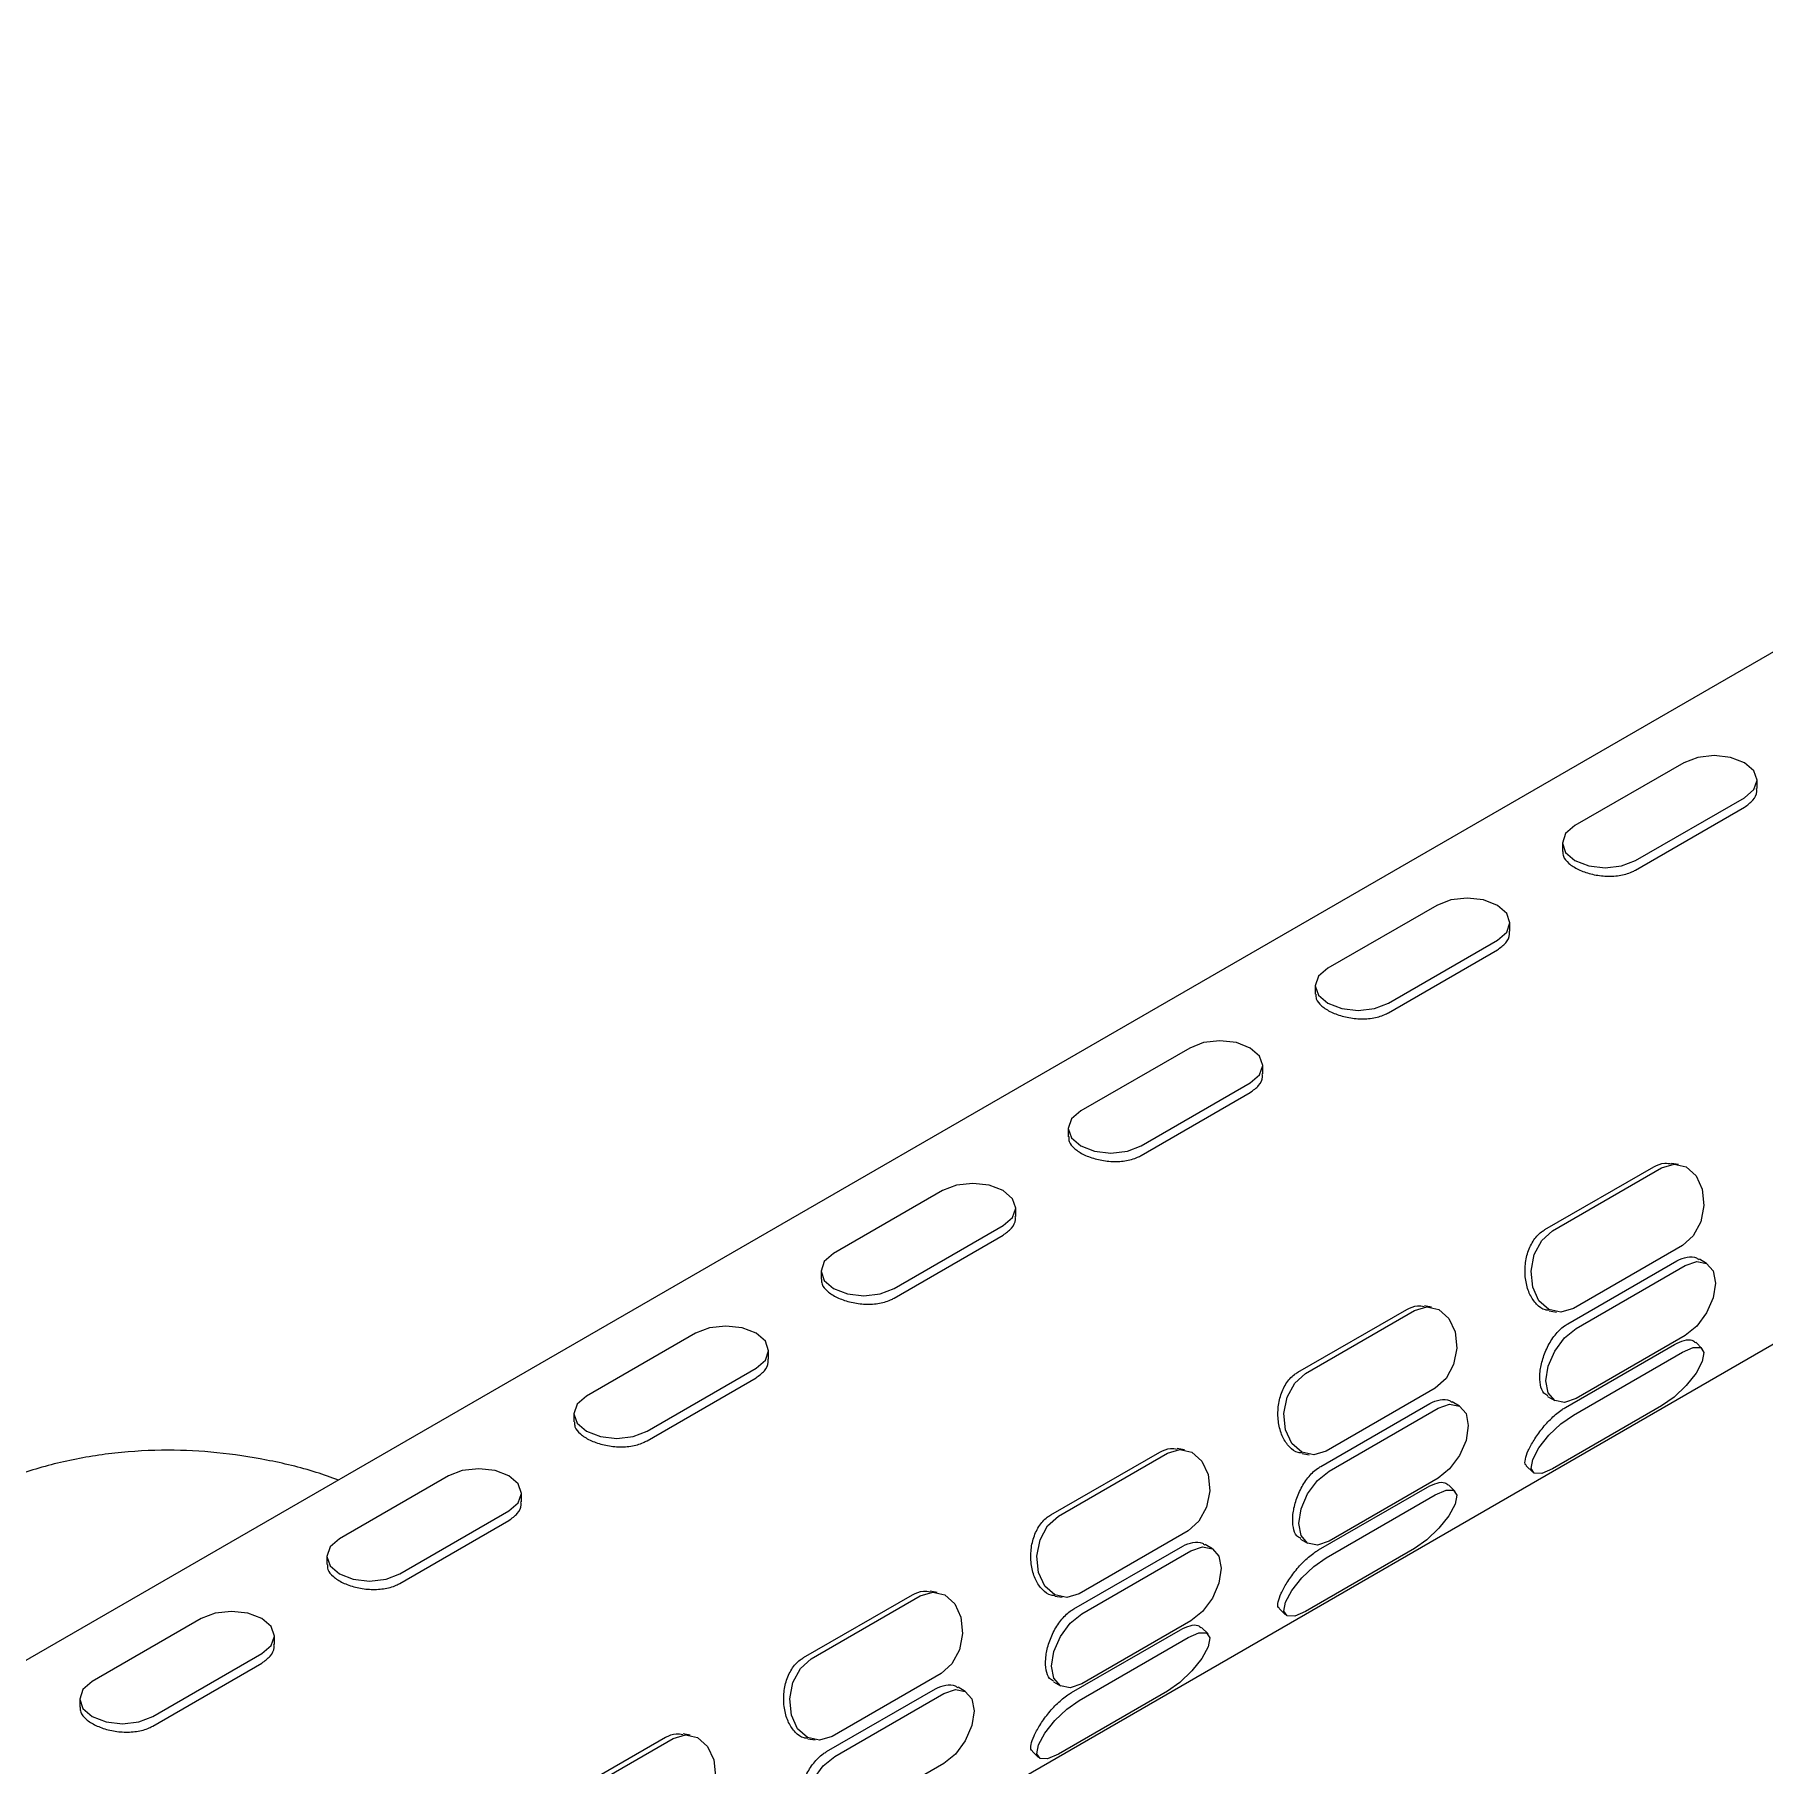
# Model space of a CAD drawing. Extents: x 97 to 1049, y 29 to 427.
# Drawn here: x 292.87 to 305.49, y 197.33 to 209.96 of the extents above; entities that cross this region are included whole.
import ezdxf

# ---------------------------------------------------------------- set-up
doc = ezdxf.new("R2010")
doc.units = 0
doc.header["$LTSCALE"] = 23.1
doc.header["$MEASUREMENT"] = 0
doc.layers.get('0').update_dxf_attribs({"linetype": 'CONTINUOUS'})

msp = doc.modelspace()

# ---------------------------------------------------------------- linework, layer by layer
at = {"color": 7, "linetype": 'Continuous', "lineweight": 25}
for p, q in [((313.35397, 209.96003), (270.48563, 185.21266)), ((272.67295, 181.42369), (315.5413, 206.17107)), ((304.90169, 204.64714), (304.1062, 204.18791)), ((305.43517, 204.45936), (305.43517, 204.51957)), ((304.54814, 203.93278), (305.34364, 204.39201)), ((304.54814, 203.86343), (305.34364, 204.32265)), ((304.01467, 204.06034), (304.01467, 204.00013)), ((303.09857, 203.60622), (302.30308, 203.14699)), ((303.63204, 203.41844), (303.63204, 203.47865)), ((302.74502, 202.89186), (303.54051, 203.35109)), ((302.74502, 202.82251), (303.54051, 203.28173)), ((302.21155, 203.01942), (302.21155, 202.95921)), ((301.29545, 202.5653), (300.49995, 202.10607)), ((301.82892, 202.37752), (301.82892, 202.43773)), ((300.9419, 201.85094), (301.73739, 202.31017)), ((300.9419, 201.78158), (301.73739, 202.24081)), ((300.40843, 201.9785), (300.40843, 201.91829)), ((303.88708, 201.23977), (304.68257, 201.699)), ((304.86305, 201.71545), (304.81075, 201.72366)), ((303.94351, 201.23091), (304.73901, 201.69014)), ((299.49233, 201.52438), (298.69683, 201.06515)), ((300.0258, 201.3366), (300.0258, 201.39681)), ((299.13877, 200.81002), (299.93427, 201.26925)), ((299.13877, 200.74066), (299.93427, 201.19989)), ((304.89016, 201.12332), (304.09467, 200.66409)), ((298.6053, 200.93758), (298.6053, 200.87737)), ((304.05498, 200.55359), (304.85047, 201.01282)), ((304.11504, 200.51892), (304.91053, 200.97815)), ((305.06677, 200.99362), (305.01463, 201.02372)), ((303.05993, 200.67453), (303.00763, 200.68274)), ((302.08395, 200.19885), (302.87945, 200.65808)), ((302.14039, 200.18999), (302.93589, 200.64922)), ((303.91833, 200.64699), (303.97062, 200.63878)), ((297.68921, 200.48346), (296.89371, 200.02423)), ((304.91053, 200.46781), (304.11504, 200.00858)), ((298.22268, 200.29568), (298.22268, 200.35589)), ((304.03823, 199.94322), (304.83372, 200.40245)), ((304.09467, 199.88692), (304.89016, 200.34615)), ((305.03529, 200.37124), (304.98809, 200.41833)), ((297.33565, 199.7691), (298.13115, 200.22833)), ((297.33565, 199.69974), (298.13115, 200.15897)), ((303.08704, 200.0824), (302.29154, 199.62317)), ((302.25186, 199.51267), (303.04735, 199.9719)), ((302.31192, 199.478), (303.10741, 199.93723)), ((303.26365, 199.9527), (303.21151, 199.9828)), ((303.90666, 200.02321), (303.9588, 199.99311)), ((304.73901, 199.95385), (303.94351, 199.49462)), ((296.80218, 199.89666), (296.80218, 199.83645)), ((300.28083, 199.15793), (301.07633, 199.61716)), ((300.33727, 199.14907), (301.13276, 199.6083)), ((301.25681, 199.63361), (301.20451, 199.64182)), ((302.11521, 199.60607), (302.1675, 199.59786)), ((295.88608, 199.44253), (295.09059, 198.98331)), ((303.10741, 199.42689), (302.31192, 198.96766)), ((303.75118, 199.51662), (303.79839, 199.46953)), ((296.41955, 199.25476), (296.41955, 199.31497)), ((302.23511, 198.9023), (303.0306, 199.36153)), ((302.29154, 198.846), (303.08704, 199.30523)), ((303.23217, 199.33032), (303.18496, 199.37741)), ((295.53253, 198.72818), (296.32802, 199.18741)), ((295.53253, 198.65882), (296.32802, 199.11805)), ((301.28392, 199.04148), (300.48842, 198.58225)), ((300.44873, 198.47175), (301.24423, 198.93098)), ((301.46053, 198.91178), (301.40838, 198.94188)), ((302.10354, 198.98229), (302.15568, 198.95219)), ((294.99906, 198.85574), (294.99906, 198.79553)), ((300.50879, 198.43708), (301.30429, 198.8963)), ((302.93589, 198.91293), (302.14039, 198.4537)), ((298.47771, 198.11701), (299.2732, 198.57624)), ((298.53415, 198.10815), (299.32964, 198.56738)), ((299.45368, 198.59269), (299.40139, 198.6009)), ((300.31208, 198.56515), (300.36438, 198.55694)), ((301.94806, 198.4757), (301.99526, 198.42861)), ((294.08296, 198.40161), (293.28747, 197.94238)), ((300.43198, 197.86138), (301.22748, 198.32061)), ((301.30429, 198.38597), (300.50879, 197.92674)), ((301.42904, 198.2894), (301.38184, 198.33649)), ((294.61643, 198.21384), (294.61643, 198.27405)), ((300.48842, 197.80508), (301.28392, 198.26431)), ((293.72941, 197.68726), (294.5249, 198.14649)), ((293.72941, 197.6179), (294.5249, 198.07713)), ((299.48079, 198.00056), (298.6853, 197.54133)), ((300.30041, 197.94137), (300.35256, 197.91127)), ((293.19594, 197.81482), (293.19594, 197.75461)), ((298.64561, 197.43083), (299.44111, 197.89006)), ((298.70567, 197.39615), (299.50117, 197.85538)), ((299.6574, 197.87086), (299.60526, 197.90096)), ((301.13276, 197.87201), (300.33727, 197.41278)), ((296.67459, 197.07609), (297.47008, 197.53532)), ((296.73102, 197.06723), (297.52652, 197.52646)), ((297.65056, 197.55177), (297.59827, 197.55998)), ((298.50896, 197.52423), (298.56126, 197.51602)), ((300.14494, 197.43478), (300.19214, 197.38769)), ((299.50117, 197.34505), (298.70567, 196.88582))]:
    msp.add_line(p, q, dxfattribs=at)
at = {"color": 7, "linetype": 'Continuous', "lineweight": 25, "flags": 128}
for points in [[(305.34364, 204.39201), (305.41138, 204.45054), (305.43517, 204.51957), (305.41138, 204.58861), (305.34364, 204.64714), (305.24225, 204.68624), (305.12267, 204.69998), (305.00308, 204.68624), (304.90169, 204.64714)], [(304.1062, 204.18791), (304.03846, 204.12938), (304.01467, 204.06034), (304.03846, 203.99131), (304.1062, 203.93278), (304.20758, 203.89367), (304.32717, 203.87994), (304.44676, 203.89367), (304.54814, 203.93278)], [(303.54051, 203.35109), (303.60826, 203.40962), (303.63204, 203.47865), (303.60826, 203.54769), (303.54051, 203.60622), (303.43913, 203.64532), (303.31954, 203.65905), (303.19995, 203.64532), (303.09857, 203.60622)], [(302.30308, 203.14699), (302.23534, 203.08846), (302.21155, 203.01942), (302.23534, 202.95039), (302.30308, 202.89186), (302.40446, 202.85275), (302.52405, 202.83902), (302.64364, 202.85275), (302.74502, 202.89186)], [(301.73739, 202.31017), (301.80513, 202.3687), (301.82892, 202.43773), (301.80513, 202.50677), (301.73739, 202.5653), (301.63601, 202.6044), (301.51642, 202.61813), (301.39683, 202.6044), (301.29545, 202.5653)], [(300.49995, 202.10607), (300.43221, 202.04754), (300.40843, 201.9785), (300.43221, 201.90947), (300.49995, 201.85094), (300.60134, 201.81183), (300.72093, 201.7981), (300.84051, 201.81183), (300.9419, 201.85094)], [(304.73901, 201.69014), (304.82932, 201.71738), (304.91739, 201.69733), (304.98981, 201.63304), (305.03556, 201.5343), (305.04766, 201.41613), (305.02428, 201.29653), (304.96897, 201.19371), (304.89016, 201.12332)], [(299.93427, 201.26925), (300.00201, 201.32777), (300.0258, 201.39681), (300.00201, 201.46585), (299.93427, 201.52438), (299.83289, 201.56348), (299.7133, 201.57721), (299.59371, 201.56348), (299.49233, 201.52438)], [(304.09467, 200.66409), (304.00435, 200.63685), (303.91628, 200.6569), (303.84386, 200.72119), (303.79812, 200.81994), (303.78602, 200.9381), (303.8094, 201.0577), (303.8647, 201.16052), (303.94351, 201.23091)], [(298.69683, 201.06515), (298.62909, 201.00662), (298.6053, 200.93758), (298.62909, 200.86855), (298.69683, 200.81002), (298.79821, 200.77091), (298.9178, 200.75718), (299.03739, 200.77091), (299.13877, 200.81002)], [(304.91053, 200.97815), (304.9951, 201.00754), (305.06678, 200.99361), (305.11468, 200.93848), (305.1315, 200.85054), (305.11468, 200.74318), (305.06678, 200.63275), (304.9951, 200.53605), (304.91053, 200.46781)], [(302.93589, 200.64922), (303.0262, 200.67646), (303.11427, 200.65641), (303.18669, 200.59212), (303.23243, 200.49337), (303.24453, 200.37521), (303.22115, 200.25561), (303.16585, 200.15279), (303.08704, 200.0824)], [(298.13115, 200.22833), (298.19889, 200.28685), (298.22268, 200.35589), (298.19889, 200.42493), (298.13115, 200.48346), (298.02976, 200.52256), (297.91018, 200.53629), (297.79059, 200.52256), (297.68921, 200.48346)], [(304.11504, 200.00858), (304.03048, 199.97918), (303.95879, 199.99311), (303.91089, 200.04824), (303.89407, 200.13618), (303.91089, 200.24354), (303.95879, 200.35398), (304.03048, 200.45068), (304.11504, 200.51892)], [(304.89016, 200.34615), (304.96897, 200.38004), (305.02428, 200.3789), (305.04766, 200.34292), (305.03556, 200.27756), (304.98981, 200.19279), (304.91739, 200.1015), (304.82932, 200.0176), (304.73901, 199.95385)], [(302.29154, 199.62317), (302.20123, 199.59593), (302.11316, 199.61598), (302.04074, 199.68027), (301.995, 199.77902), (301.98289, 199.89718), (302.00628, 200.01678), (302.06158, 200.1196), (302.14039, 200.18999)], [(296.89371, 200.02423), (296.82597, 199.9657), (296.80218, 199.89666), (296.82597, 199.82762), (296.89371, 199.7691), (296.99509, 199.72999), (297.11468, 199.71626), (297.23427, 199.72999), (297.33565, 199.7691)], [(303.10741, 199.93723), (303.19197, 199.96662), (303.26366, 199.95269), (303.31156, 199.89756), (303.32838, 199.80962), (303.31156, 199.70226), (303.26366, 199.59183), (303.19197, 199.49513), (303.10741, 199.42689)], [(303.94351, 199.49462), (303.8647, 199.46074), (303.8094, 199.46187), (303.78602, 199.49785), (303.79812, 199.56321), (303.84386, 199.64798), (303.91628, 199.73927), (304.00435, 199.82318), (304.09467, 199.88692)], [(301.13276, 199.6083), (301.22308, 199.63554), (301.31115, 199.61549), (301.38357, 199.5512), (301.42931, 199.45245), (301.44141, 199.33429), (301.41803, 199.21469), (301.36273, 199.11187), (301.28392, 199.04148)], [(296.32802, 199.18741), (296.39577, 199.24593), (296.41955, 199.31497), (296.39577, 199.38401), (296.32802, 199.44253), (296.22664, 199.48164), (296.10705, 199.49537), (295.98747, 199.48164), (295.88608, 199.44253)], [(302.31192, 198.96766), (302.22735, 198.93826), (302.15567, 198.95219), (302.10777, 199.00732), (302.09094, 199.09526), (302.10777, 199.20262), (302.15567, 199.31306), (302.22735, 199.40976), (302.31192, 199.478)], [(303.08704, 199.30523), (303.16585, 199.33912), (303.22115, 199.33798), (303.24453, 199.302), (303.23243, 199.23664), (303.18669, 199.15187), (303.11427, 199.06058), (303.0262, 198.97668), (302.93589, 198.91293)], [(300.48842, 198.58225), (300.39811, 198.55501), (300.31004, 198.57506), (300.23762, 198.63935), (300.19187, 198.7381), (300.17977, 198.85626), (300.20315, 198.97586), (300.25846, 199.07868), (300.33727, 199.14907)], [(295.09059, 198.98331), (295.02285, 198.92478), (294.99906, 198.85574), (295.02285, 198.7867), (295.09059, 198.72818), (295.19197, 198.68907), (295.31156, 198.67534), (295.43115, 198.68907), (295.53253, 198.72818)], [(301.30429, 198.8963), (301.38885, 198.9257), (301.46054, 198.91177), (301.50844, 198.85664), (301.52526, 198.7687), (301.50844, 198.66134), (301.46054, 198.55091), (301.38885, 198.45421), (301.30429, 198.38597)], [(302.14039, 198.4537), (302.06158, 198.41981), (302.00628, 198.42095), (301.98289, 198.45693), (301.995, 198.52229), (302.04074, 198.60706), (302.11316, 198.69835), (302.20123, 198.78225), (302.29154, 198.846)], [(299.32964, 198.56738), (299.41996, 198.59462), (299.50803, 198.57457), (299.58045, 198.51028), (299.62619, 198.41153), (299.63829, 198.29337), (299.61491, 198.17377), (299.5596, 198.07095), (299.48079, 198.00056)], [(294.5249, 198.14649), (294.59264, 198.20501), (294.61643, 198.27405), (294.59264, 198.34309), (294.5249, 198.40161), (294.42352, 198.44072), (294.30393, 198.45445), (294.18434, 198.44072), (294.08296, 198.40161)], [(300.50879, 197.92674), (300.42423, 197.89734), (300.35254, 197.91127), (300.30464, 197.9664), (300.28782, 198.05434), (300.30464, 198.1617), (300.35254, 198.27214), (300.42423, 198.36884), (300.50879, 198.43708)], [(301.28392, 198.26431), (301.36273, 198.2982), (301.41803, 198.29706), (301.44141, 198.26108), (301.42931, 198.19572), (301.38357, 198.11095), (301.31115, 198.01966), (301.22308, 197.93576), (301.13276, 197.87201)], [(298.6853, 197.54133), (298.59498, 197.51409), (298.50691, 197.53414), (298.43449, 197.59843), (298.38875, 197.69718), (298.37665, 197.81534), (298.40003, 197.93494), (298.45534, 198.03776), (298.53415, 198.10815)], [(293.28747, 197.94238), (293.21972, 197.88386), (293.19594, 197.81482), (293.21972, 197.74578), (293.28747, 197.68726), (293.38885, 197.64815), (293.50844, 197.63442), (293.62802, 197.64815), (293.72941, 197.68726)], [(299.50117, 197.85538), (299.58573, 197.88478), (299.65742, 197.87085), (299.70532, 197.81572), (299.72214, 197.72778), (299.70532, 197.62042), (299.65742, 197.50998), (299.58573, 197.41329), (299.50117, 197.34505)], [(300.33727, 197.41278), (300.25846, 197.37889), (300.20315, 197.38003), (300.17977, 197.41601), (300.19187, 197.48137), (300.23762, 197.56614), (300.31004, 197.65743), (300.39811, 197.74133), (300.48842, 197.80508)], [(297.52652, 197.52646), (297.61683, 197.5537), (297.7049, 197.53365), (297.77732, 197.46936), (297.82307, 197.37061), (297.83517, 197.25245), (297.81179, 197.13285), (297.75648, 197.03003), (297.67767, 196.95964)], [(298.70567, 196.88582), (298.62111, 196.85642), (298.54942, 196.87035), (298.50152, 196.92548), (298.4847, 197.01342), (298.50152, 197.12078), (298.54942, 197.23122), (298.62111, 197.32791), (298.70567, 197.39615)]]:
    msp.add_lwpolyline(points, dxfattribs=at)
at = {"color": 7, "linetype": 'Continuous', "lineweight": 25}
for points, knots in [([(305.34364, 204.32265), (305.36547, 204.33871), (305.40914, 204.37081), (305.43642, 204.42211), (305.43226, 204.45167), (305.43119, 204.45924)], [0, 0, 0, 0, 0.42667208, 0.85323816, 1, 1, 1, 1]), ([(304.01864, 204.00026), (304.01855, 203.98827), (304.01832, 203.95798), (304.05803, 203.91153), (304.12796, 203.86627), (304.2211, 203.83309), (304.3257, 203.81642), (304.43075, 203.82033), (304.50488, 203.84041), (304.53936, 203.85875), (304.54814, 203.86343)], [0, 0, 0, 0, 0.09413022, 0.23776364, 0.38041051, 0.52202788, 0.66414593, 0.80752788, 0.95099024, 1, 1, 1, 1]), ([(303.54051, 203.28173), (303.56235, 203.29779), (303.60602, 203.32989), (303.63329, 203.38119), (303.62913, 203.41075), (303.62807, 203.41832)], [0, 0, 0, 0, 0.42667208, 0.85323816, 1, 1, 1, 1]), ([(302.21552, 202.95934), (302.21543, 202.94735), (302.2152, 202.91706), (302.25491, 202.87061), (302.32484, 202.82535), (302.41798, 202.79217), (302.52257, 202.7755), (302.62763, 202.77941), (302.70176, 202.79949), (302.73624, 202.81783), (302.74502, 202.82251)], [0, 0, 0, 0, 0.094130222, 0.23776364, 0.380410515, 0.522027885, 0.664145929, 0.807527883, 0.950990236, 1, 1, 1, 1]), ([(301.73739, 202.24081), (301.75923, 202.25687), (301.8029, 202.28897), (301.83017, 202.34027), (301.82601, 202.36983), (301.82495, 202.3774)], [0, 0, 0, 0, 0.42667208, 0.85323816, 1, 1, 1, 1]), ([(300.4124, 201.91841), (300.41231, 201.90643), (300.41208, 201.87614), (300.45178, 201.82969), (300.52172, 201.78443), (300.61485, 201.75125), (300.71945, 201.73458), (300.8245, 201.73849), (300.89864, 201.75857), (300.93312, 201.77691), (300.9419, 201.78158)], [0, 0, 0, 0, 0.094130222, 0.23776364, 0.380410515, 0.522027885, 0.664145929, 0.807527883, 0.950990236, 1, 1, 1, 1]), ([(304.68257, 201.699), (304.70852, 201.71126), (304.75023, 201.73097), (304.79377, 201.72267), (304.81022, 201.71953)], [0, 0, 0, 0, 0.62206844, 1, 1, 1, 1]), ([(299.93427, 201.19989), (299.95611, 201.21595), (299.99977, 201.24805), (300.02705, 201.29935), (300.02289, 201.32891), (300.02183, 201.33648)], [0, 0, 0, 0, 0.42667208, 0.85323816, 1, 1, 1, 1]), ([(303.91887, 200.65112), (303.90925, 200.65157), (303.87498, 200.65317), (303.82463, 200.69179), (303.77509, 200.76217), (303.74569, 200.85669), (303.73884, 200.96152), (303.75603, 201.06613), (303.79728, 201.15842), (303.846, 201.21372), (303.87874, 201.23449), (303.88708, 201.23977)], [0, 0, 0, 0, 0.05046915, 0.17994372, 0.30997067, 0.43910454, 0.56730642, 0.69596155, 0.82576086, 0.95563296, 1, 1, 1, 1]), ([(304.85047, 201.01282), (304.8753, 201.0237), (304.92494, 201.04546), (304.983, 201.04343), (305.00652, 201.02504), (305.01254, 201.02034)], [0, 0, 0, 0, 0.42671644, 0.85332688, 1, 1, 1, 1]), ([(298.60928, 200.87749), (298.60918, 200.86551), (298.60895, 200.83522), (298.64866, 200.78876), (298.7186, 200.74351), (298.81173, 200.71033), (298.91633, 200.69366), (299.02138, 200.69757), (299.09552, 200.71765), (299.12999, 200.73599), (299.13877, 200.74066)], [0, 0, 0, 0, 0.094130222, 0.23776364, 0.380410515, 0.522027885, 0.664145929, 0.807527883, 0.950990236, 1, 1, 1, 1]), ([(302.87945, 200.65808), (302.9054, 200.67034), (302.94711, 200.69005), (302.99064, 200.68175), (303.0071, 200.67861)], [0, 0, 0, 0, 0.62206844, 1, 1, 1, 1]), ([(303.90875, 200.02659), (303.89832, 200.03251), (303.87197, 200.04745), (303.85158, 200.10508), (303.84735, 200.18829), (303.86518, 200.28553), (303.90305, 200.38446), (303.95896, 200.47348), (304.01341, 200.52764), (304.04654, 200.54832), (304.05498, 200.55359)], [0, 0, 0, 0, 0.0941616, 0.23779004, 0.38043197, 0.52204444, 0.66415756, 0.80753455, 0.95099193, 1, 1, 1, 1]), ([(304.83372, 200.40245), (304.85777, 200.41407), (304.90585, 200.43729), (304.96022, 200.43948), (304.97812, 200.42267), (304.98557, 200.41568)], [0, 0, 0, 0, 0.368709415, 0.737327234, 1, 1, 1, 1]), ([(298.13115, 200.15897), (298.15298, 200.17503), (298.19665, 200.20713), (298.22393, 200.25843), (298.21977, 200.28799), (298.2187, 200.29556)], [0, 0, 0, 0, 0.42667208, 0.85323816, 1, 1, 1, 1]), ([(302.11574, 199.6102), (302.10613, 199.61065), (302.07186, 199.61225), (302.0215, 199.65087), (301.97197, 199.72125), (301.94257, 199.81577), (301.93572, 199.9206), (301.95291, 200.02521), (301.99416, 200.1175), (302.04288, 200.1728), (302.07562, 200.19357), (302.08395, 200.19885)], [0, 0, 0, 0, 0.05046915, 0.17994372, 0.30997067, 0.43910454, 0.56730642, 0.69596155, 0.82576086, 0.95563296, 1, 1, 1, 1]), ([(303.04735, 199.9719), (303.07217, 199.98278), (303.12181, 200.00454), (303.17988, 200.00251), (303.2034, 199.98412), (303.20942, 199.97942)], [0, 0, 0, 0, 0.42671644, 0.85332688, 1, 1, 1, 1]), ([(303.7537, 199.51927), (303.75095, 199.52052), (303.73877, 199.52607), (303.7417, 199.56206), (303.76235, 199.62433), (303.80528, 199.70351), (303.86443, 199.78788), (303.93566, 199.86713), (303.99614, 199.91759), (304.02969, 199.93802), (304.03823, 199.94322)], [0, 0, 0, 0, 0.04406622, 0.19563772, 0.34616814, 0.49561217, 0.64558454, 0.79689068, 0.94828165, 1, 1, 1, 1]), ([(296.80615, 199.83657), (296.80606, 199.82459), (296.80583, 199.7943), (296.84554, 199.74784), (296.91547, 199.70259), (297.00861, 199.66941), (297.11321, 199.65274), (297.21826, 199.65665), (297.29239, 199.67673), (297.32687, 199.69507), (297.33565, 199.69974)], [0, 0, 0, 0, 0.09413022, 0.23776364, 0.38041051, 0.52202788, 0.66414593, 0.80752788, 0.95099024, 1, 1, 1, 1]), ([(295.08388, 199.41293), (295.03025, 199.4322), (294.8584, 199.49395), (294.56223, 199.56244), (294.20105, 199.61789), (293.83104, 199.63653), (293.45577, 199.61658), (293.07983, 199.55362), (292.72102, 199.45082), (292.38234, 199.3108), (292.06606, 199.13628), (291.77423, 198.93005), (291.50849, 198.69487), (291.27009, 198.43331), (291.05977, 198.14758), (290.87843, 197.83931), (290.7254, 197.51005), (290.60588, 197.1596), (290.53655, 196.91285), (290.51629, 196.78133), (290.51541, 196.77561)], [0, 0, 0, 0, 0.028220029, 0.090432286, 0.151056248, 0.210274407, 0.274853866, 0.337859161, 0.399380656, 0.459710908, 0.519146728, 0.577983644, 0.636447767, 0.69483492, 0.753467302, 0.812679403, 0.872813475, 0.934202901, 0.997137244, 1, 1, 1, 1]), ([(301.07633, 199.61716), (301.10228, 199.62942), (301.14399, 199.64913), (301.18752, 199.64083), (301.20397, 199.63769)], [0, 0, 0, 0, 0.62206844, 1, 1, 1, 1]), ([(302.10563, 198.98567), (302.09519, 198.99159), (302.06885, 199.00653), (302.04846, 199.06416), (302.04423, 199.14736), (302.06206, 199.24461), (302.09992, 199.34354), (302.15584, 199.43256), (302.21029, 199.48672), (302.24342, 199.5074), (302.25186, 199.51267)], [0, 0, 0, 0, 0.0941616, 0.23779004, 0.38043197, 0.52204444, 0.66415756, 0.80753455, 0.95099193, 1, 1, 1, 1]), ([(303.0306, 199.36153), (303.05464, 199.37315), (303.10272, 199.39637), (303.1571, 199.39856), (303.175, 199.38175), (303.18245, 199.37476)], [0, 0, 0, 0, 0.36870942, 0.73732723, 1, 1, 1, 1]), ([(296.32802, 199.11805), (296.34986, 199.13411), (296.39353, 199.16621), (296.42081, 199.21751), (296.41665, 199.24707), (296.41558, 199.25464)], [0, 0, 0, 0, 0.42667208, 0.85323816, 1, 1, 1, 1]), ([(300.31262, 198.56928), (300.30301, 198.56973), (300.26873, 198.57133), (300.21838, 198.60995), (300.16884, 198.68033), (300.13945, 198.77485), (300.13259, 198.87968), (300.14979, 198.98429), (300.19104, 199.07658), (300.23976, 199.13188), (300.2725, 199.15264), (300.28083, 199.15793)], [0, 0, 0, 0, 0.05046915, 0.17994372, 0.30997067, 0.43910454, 0.56730642, 0.69596155, 0.82576086, 0.95563296, 1, 1, 1, 1]), ([(301.24423, 198.93098), (301.26905, 198.94186), (301.31869, 198.96362), (301.37675, 198.96159), (301.40028, 198.9432), (301.40629, 198.9385)], [0, 0, 0, 0, 0.42671644, 0.85332688, 1, 1, 1, 1]), ([(295.00303, 198.79565), (295.00294, 198.78366), (295.00271, 198.75338), (295.04242, 198.70692), (295.11235, 198.66167), (295.20549, 198.62849), (295.31009, 198.61182), (295.41514, 198.61573), (295.48927, 198.63581), (295.52375, 198.65415), (295.53253, 198.65882)], [0, 0, 0, 0, 0.09413022, 0.23776364, 0.38041051, 0.52202788, 0.66414593, 0.80752788, 0.95099024, 1, 1, 1, 1]), ([(301.95057, 198.47835), (301.94783, 198.4796), (301.93565, 198.48515), (301.93858, 198.52114), (301.95923, 198.58341), (302.00216, 198.66259), (302.06131, 198.74696), (302.13254, 198.82621), (302.19302, 198.87667), (302.22657, 198.8971), (302.23511, 198.9023)], [0, 0, 0, 0, 0.04406622, 0.19563772, 0.34616814, 0.49561217, 0.64558454, 0.79689068, 0.94828165, 1, 1, 1, 1]), ([(299.2732, 198.57624), (299.29915, 198.5885), (299.34087, 198.60821), (299.3844, 198.59991), (299.40085, 198.59677)], [0, 0, 0, 0, 0.62206844, 1, 1, 1, 1]), ([(300.30251, 197.94475), (300.29207, 197.95066), (300.26572, 197.96561), (300.24534, 198.02324), (300.24111, 198.10644), (300.25894, 198.20369), (300.2968, 198.30262), (300.35272, 198.39164), (300.40717, 198.4458), (300.4403, 198.46648), (300.44873, 198.47175)], [0, 0, 0, 0, 0.0941616, 0.23779004, 0.38043197, 0.52204444, 0.66415756, 0.80753455, 0.95099193, 1, 1, 1, 1]), ([(301.22748, 198.32061), (301.25152, 198.33223), (301.2996, 198.35545), (301.35398, 198.35764), (301.37188, 198.34083), (301.37933, 198.33384)], [0, 0, 0, 0, 0.36870942, 0.73732723, 1, 1, 1, 1]), ([(294.5249, 198.07713), (294.54674, 198.09319), (294.59041, 198.12529), (294.61768, 198.17659), (294.61352, 198.20615), (294.61246, 198.21372)], [0, 0, 0, 0, 0.42667208, 0.85323816, 1, 1, 1, 1]), ([(298.5095, 197.52836), (298.49989, 197.52881), (298.46561, 197.53041), (298.41526, 197.56903), (298.36572, 197.63941), (298.33633, 197.73393), (298.32947, 197.83876), (298.34667, 197.94337), (298.38791, 198.03566), (298.43664, 198.09096), (298.46937, 198.11172), (298.47771, 198.11701)], [0, 0, 0, 0, 0.05046915, 0.17994372, 0.30997067, 0.43910454, 0.56730642, 0.69596155, 0.82576086, 0.95563296, 1, 1, 1, 1]), ([(299.44111, 197.89006), (299.46593, 197.90094), (299.51557, 197.9227), (299.57363, 197.92067), (299.59715, 197.90228), (299.60317, 197.89758)], [0, 0, 0, 0, 0.42671644, 0.85332688, 1, 1, 1, 1]), ([(300.14745, 197.43743), (300.14471, 197.43868), (300.13253, 197.44423), (300.13546, 197.48022), (300.1561, 197.54249), (300.19904, 197.62167), (300.25819, 197.70604), (300.32942, 197.78529), (300.3899, 197.83575), (300.42344, 197.85618), (300.43198, 197.86138)], [0, 0, 0, 0, 0.04406622, 0.19563772, 0.34616814, 0.49561217, 0.64558454, 0.79689068, 0.94828165, 1, 1, 1, 1]), ([(293.19991, 197.75473), (293.19982, 197.74274), (293.19959, 197.71246), (293.2393, 197.666), (293.30923, 197.62075), (293.40236, 197.58757), (293.50696, 197.5709), (293.61201, 197.57481), (293.68615, 197.59489), (293.72063, 197.61323), (293.72941, 197.6179)], [0, 0, 0, 0, 0.09413022, 0.23776364, 0.38041051, 0.52202788, 0.66414593, 0.80752788, 0.95099024, 1, 1, 1, 1]), ([(297.47008, 197.53532), (297.49603, 197.54758), (297.53774, 197.56729), (297.58128, 197.55899), (297.59773, 197.55585)], [0, 0, 0, 0, 0.62206844, 1, 1, 1, 1]), ([(298.49938, 196.90382), (298.48895, 196.90974), (298.4626, 196.92469), (298.44221, 196.98232), (298.43798, 197.06552), (298.45582, 197.16277), (298.49368, 197.2617), (298.54959, 197.35071), (298.60405, 197.40488), (298.63718, 197.42556), (298.64561, 197.43083)], [0, 0, 0, 0, 0.094161596, 0.23779004, 0.380431974, 0.522044439, 0.664157562, 0.807534549, 0.950991934, 1, 1, 1, 1])]:
    msp.add_open_spline(points, degree=3, knots=knots, dxfattribs=at)

doc.saveas('drawing.dxf')
